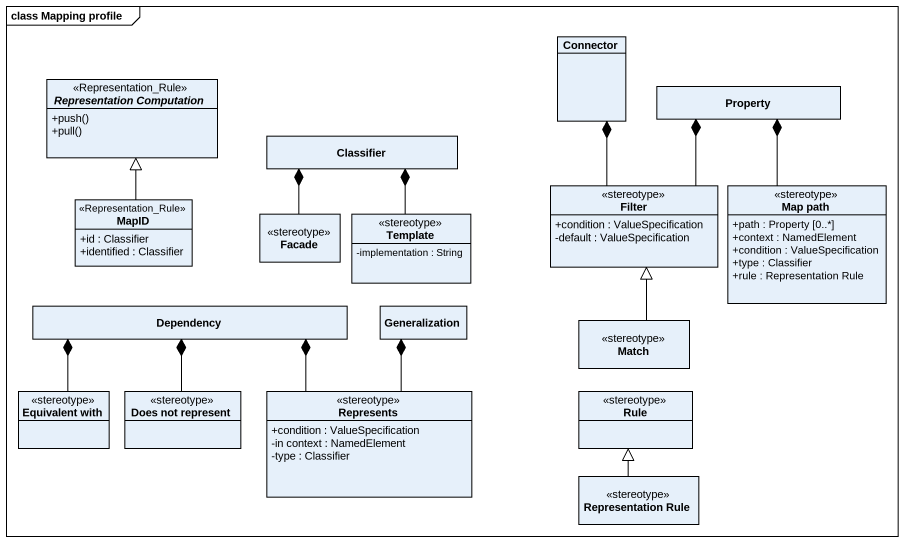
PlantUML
@startuml
mainframe class Mapping profile
hide circle
hide empty members
skinparam classAttributeIconSize 0
class Connector
abstract class "Representation Computation" as Representation_Computation <<Representation_Rule>> {
  +push()
  +pull()
}
class Property
class Classifier
class Filter <<stereotype>> {
  +condition : ValueSpecification
  -default : ValueSpecification
}
class "Map path" as Map_path <<stereotype>> {
  +path : Property [0..*]
  +context : NamedElement
  +condition : ValueSpecification
  +type : Classifier
  +rule : Representation Rule
}
class MapID <<Representation_Rule>> {
  +id : Classifier
  +identified : Classifier
}
class Facade <<stereotype>>
class Template <<stereotype>> {
  -implementation : String
}
class Dependency
class Generalization
class Match <<stereotype>>
class "Equivalent with" as Equivalent_with <<stereotype>>
class "Does not represent" as Does_not_represent <<stereotype>>
class Represents <<stereotype>> {
  +condition : ValueSpecification
  -in context : NamedElement
  -type : Classifier
}
class Rule <<stereotype>>
class "Representation Rule" as Representation_Rule <<stereotype>>
Filter -up-* Connector
Filter -up-* Property
Map_path -up-* Property
MapID -up-|> Representation_Computation
Facade -up-* Classifier
Template -up-* Classifier
Match -up-|> Filter
Equivalent_with -up-* Dependency
Does_not_represent -up-* Dependency
Represents -up-* Dependency
Represents -up-* Generalization
Representation_Rule -up-|> Rule
@enduml
